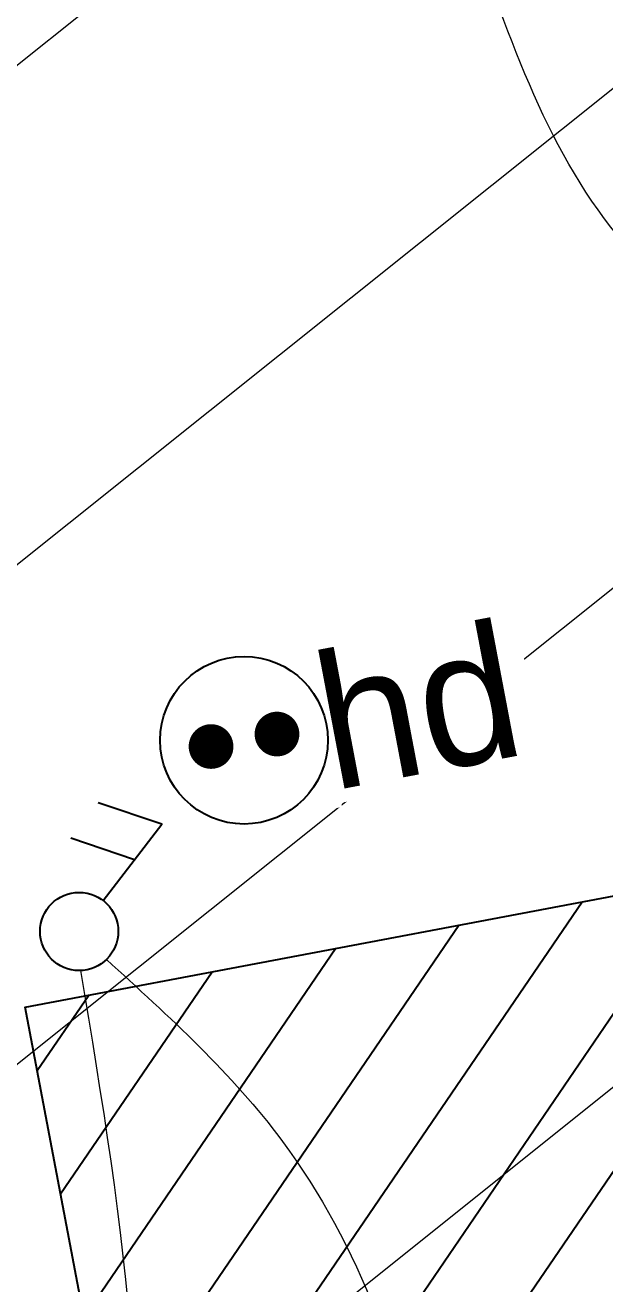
# Model space of a CAD drawing. Header units: centimetres. Extents: x 187368 to 251255, y -383447 to -322514.
# Drawn here: x 208217 to 208735, y -370897 to -369770 of the extents above; entities that cross this region are included whole.
import ezdxf

# ---------------------------------------------------------------- set-up
doc = ezdxf.new("R2010")
doc.units = ezdxf.units.CM
doc.layers.add('3-BAT C-Niveau 2', color=252, linetype='Continuous')
doc.layers.add('prlm-MOD', color=64, linetype='Continuous')
doc.layers.add('prlm-ELEC-CFO', color=1, linetype='Continuous', lineweight=25)
doc.styles.add('prlm-elec-cfo', font='comic.ttf', dxfattribs={"height": 12})

# ---------------------------------------------------------------- blocks, each defined once
blk = doc.blocks.new('xi.PCHD')
at = {"color": 0, "lineweight": 5}
blk.add_wipeout([(-7.5, -7.5), (7.5, -7.5), (7.5, 7.5), (-7.5, 7.5)], dxfattribs=at).dxf.layer = 'prlm-ELEC-CFO'
at = {"layer": 'prlm-ELEC-CFO', "color": 0, "linetype": 'ByBlock', "lineweight": 5, "const_width": 2}
for points in [[(-4, 0, 1), (-2, 0, 1)], [(2, 0, 1), (4, 0, 1)]]:
    blk.add_lwpolyline(points, format="xyb", close=True, dxfattribs=at)
at = {"layer": 'prlm-ELEC-CFO', "color": 0, "linetype": 'ByBlock', "lineweight": -2}
blk.add_circle((0, 0), 7.5, dxfattribs=at)
blk = doc.blocks.new('xi.DA')
at = {"layer": 'prlm-ELEC-CFO', "color": 0}
for points in [[(0.61, -1.67), (7.04, 4.05), (1.81, 7.01)], [(4.05, 1.39), (-1.17, 4.34)]]:
    blk.add_lwpolyline(points, dxfattribs=at)
blk.add_circle((-2, -4), 3.5, dxfattribs=at)

msp = doc.modelspace()

# ---------------------------------------------------------------- hatches: boundary and pattern name
at = {"layer": '3-BAT C-Niveau 2', "linetype": 'Continuous', "lineweight": 18}
h = msp.add_hatch(dxfattribs=at)
h.set_pattern_fill('BA 13', color=256, scale=10, style=0, pattern_type=2)
h.set_pattern_definition([(218.65981, (66931.62, 115456.3), (-199.24783, 287.75041), [])])
h.paths.add_polyline_path([(209552.1, -371316.9), (209743.8, -372329.3), (207860.1, -372686.1), (207959.7, -373212.2), (207319.7, -373333.4), (207206.1, -372733.7), (207207.2, -372733.5), (206861.1, -370906), (208217.1, -370649.2), (207800, -368447.4), (207357.8, -368531.1), (207367.1, -368580.2), (207757, -368506.4), (208005.7, -369801.7), (206629.7, -370062.3), (206083.9, -367180), (207506.7, -366910.5), (207370.5, -366191.4), (208538.9, -365970.1), (208960.7, -368197.6), (208961.4, -368197.5), (208970.7, -368247), (209628.9, -368121.9), (209917.3, -369644.7), (210076, -369614.5), (210235.7, -370452.6), (209951.7, -370506.7), (209951.7, -370506.4), (209614.1, -370570.3), (209623.7, -370619.3), (210085.3, -370531.9), (210210.4, -371192.3)])
at = {"layer": 'prlm-MOD'}
h = msp.add_hatch(dxfattribs=at)
h.set_pattern_fill('ANSI31', color=256, scale=25)
h.set_pattern_definition([(55.7236, (208802.78, -351681.63), (-65.58997, 44.70287), [])])
h.paths.add_polyline_path([(209743.9, -372329.6), (208577.2, -372550.6), (208217.2, -370649.5), (209383.9, -370428.6)])

# ---------------------------------------------------------------- linework, layer by layer
at = {"layer": 'prlm-ELEC-CFO', "lineweight": 13}
for points in [[(209233.7, -370212.3), (208740.9, -369951.2), (208608, -369656.9)], [(208289.7, -370606.8), (208447.2, -370769.6), (208547.9, -371450.5), (208386.1, -371764)], [(208266.6, -370616.6), (208290.6, -371283.1), (208018.3, -371780.9), (207306.7, -372508.1)], [(209289.3, -370625.6), (209066.8, -370832.8), (209453.4, -372970.9), (210525.5, -373766.7)]]:
    msp.add_spline(points, degree=3, dxfattribs=at)
at = {"layer": 'prlm-MOD'}
msp.add_lwpolyline([(209743.9, -372329.6), (208577.2, -372550.6), (208217.2, -370649.5), (209383.9, -370428.6)], close=True, dxfattribs=at)

# ---------------------------------------------------------------- next in the draw order: texts
at = {"layer": 'prlm-ELEC-CFO', "lineweight": 20, "insert": (208568.4, -370381), "char_height": 120, "attachment_point": 5, "rotation": 10.7236, "line_spacing_factor": 0.8, "style": 'prlm-elec-cfo', "bg_fill": 3, "box_fill_scale": 1.1, "bg_fill_color": 256, "bg_fill_transparency": 0}
msp.add_mtext('hd', dxfattribs=at)

# ---------------------------------------------------------------- next in the draw order: block references
at = {"layer": 'prlm-ELEC-CFO', "xscale": 10, "yscale": 10, "zscale": 10, "rotation": 10.72360141139323}
msp.add_blockref('xi.PCHD', (208412.8, -370410.5), dxfattribs=at)

# ---------------------------------------------------------------- next in the draw order: block references
msp.add_blockref('xi.DA', (208277.6, -370538.6), dxfattribs=at)

doc.saveas('drawing.dxf')
